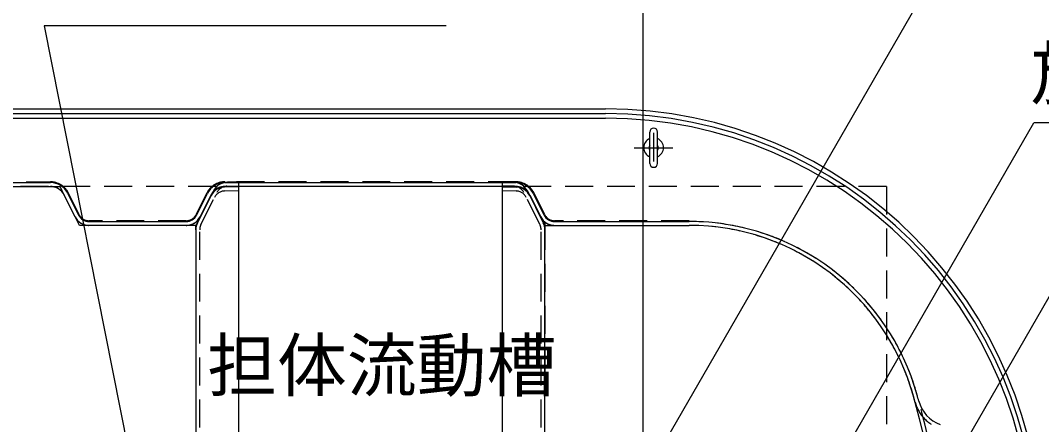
# Model space of a CAD drawing. Units: millimetres, scale not verified. Extents: x -22401 to 8910, y -6308 to 6308.
# Drawn here: x -4433 to -3117, y 1503 to 2024 of the extents above; entities that cross this region are included whole.
import ezdxf
from ezdxf.enums import TextEntityAlignment as Align

# ---------------------------------------------------------------- set-up
doc = ezdxf.new("R2010")
doc.units = ezdxf.units.MM
doc.header["$LTSCALE"] = 30
for name, pattern in [('CHAIN1', [8, 5, -1, 1, -1]), ('DASHED1', [1.8, 1.2, -0.6]), ('DOUBLE_CHAIN1', [8.8, 5, -1, 0.6, -0.6, 0.6, -1])]:
    doc.linetypes.add(name, pattern=pattern)
for name, color, linetype, lineweight in [('0-2_空気管', 3, 'Continuous', 25), ('0-5_機器', 3, 'Continuous', 25), ('0-6_文字', 3, 'Continuous', 25), ('0-C_07', 3, 'Continuous', 25)]:
    doc.layers.add(name, color=color, linetype=linetype, lineweight=lineweight)
doc.styles.add('ＭＳ ゴシック', font='')
doc.styles.get('ＭＳ ゴシック').set_extended_font_data('MS Gothic')

msp = doc.modelspace()

# ---------------------------------------------------------------- linework, layer by layer
at = {"layer": '0-2_空気管'}
for p, q in [((-5448.09, 1909.93), (-3679.18, 1909.93)), ((-5448.09, 1903.93), (-3679.18, 1903.93)), ((-5448.09, 1897.93), (-3679.18, 1897.93)), ((-3622.18, 1839.67), (-3622.18, 1880.17)), ((-3612.18, 1839.67), (-3612.18, 1880.17)), ((-4749.81, 1814.92), (-4394.54, 1814.92)), ((-4749.81, 1809.92), (-4394.54, 1809.92)), ((-4184.49, 1804.29), (-4205.06, 1763.14)), ((-4152.18, 1809.71), (-4170.18, 1809.24)), ((-4169.82, 1814.92), (-3794.54, 1814.92)), ((-3794.54, 1809.92), (-4169.82, 1809.92)), ((-4152.18, 1815.73), (-4167.13, 1815.34)), ((-4166.3, 1815.95), (-4152.18, 1815.95)), ((-4152.18, 1815.73), (-4152.18, 304.12)), ((-3812.18, 1815.73), (-3812.18, 304.12)), ((-3812.18, 1815.73), (-3797.22, 1815.34)), ((-3812.18, 1809.71), (-3794.17, 1809.24)), ((-3779.86, 1804.29), (-3759.29, 1763.14)), ((-4362.7, 1770.98), (-4376.65, 1798.87)), ((-4372.17, 1801.11), (-4358.23, 1773.22)), ((-4206.12, 1773.22), (-4192.17, 1801.11)), ((-4187.7, 1798.87), (-4201.65, 1770.98)), ((-3776.65, 1798.87), (-3762.7, 1770.98)), ((-3772.18, 1801.11), (-3758.23, 1773.22)), ((-4344.81, 1764.92), (-4219.53, 1764.92)), ((-3744.81, 1764.92), (-3571.49, 1764.92)), ((-4219.53, 1759.93), (-4344.81, 1759.93)), ((-4207.17, 1759.93), (-4207.17, 359.92)), ((-3757.18, 359.92), (-3757.18, 1759.93)), ((-3744.81, 1759.93), (-3571.49, 1759.93))]:
    msp.add_line(p, q, dxfattribs=at)
at = {"layer": '0-2_空気管', "linetype": 'CHAIN1'}
for p, q in [((-3617.18, 1879.08), (-3617.18, 1842.09)), ((-3642.18, 1859.92), (-3592.18, 1859.92))]:
    msp.add_line(p, q, dxfattribs=at)
at = {"layer": '0-2_空気管', "linetype": 'DASHED1'}
for p, q in [((-4749.81, 1815.92), (-4394.54, 1815.92)), ((-4749.81, 1809.92), (-4394.54, 1809.92)), ((-4170.05, 1804.24), (-4152.18, 1804.71)), ((-3794.54, 1815.92), (-4169.82, 1815.92)), ((-3794.54, 1809.92), (-4169.82, 1809.92)), ((-4167, 1810.34), (-4152.18, 1810.73)), ((-3797.35, 1810.34), (-3812.18, 1810.73)), ((-3812.18, 1804.71), (-3794.31, 1804.24)), ((-4362.7, 1770.98), (-4376.65, 1798.87)), ((-4357.34, 1773.66), (-4371.28, 1801.55)), ((-4193.07, 1801.55), (-4207.01, 1773.66)), ((-4187.7, 1798.87), (-4201.65, 1770.98)), ((-4200.59, 1760.91), (-4180.02, 1802.05)), ((-3763.76, 1760.91), (-3784.33, 1802.05)), ((-3776.65, 1798.87), (-3762.7, 1770.98)), ((-3757.34, 1773.66), (-3771.28, 1801.55)), ((-4219.53, 1765.93), (-4344.81, 1765.93)), ((-3757.18, 1764.2), (-3757.18, 1565.34)), ((-3571.49, 1765.93), (-3744.81, 1765.93)), ((-4219.53, 1759.93), (-4344.81, 1759.93)), ((-4207.17, 1759.93), (-4207.17, 1565.34)), ((-4202.17, 365.65), (-4202.17, 1754.2)), ((-3762.18, 365.65), (-3762.18, 1754.2)), ((-3744.81, 1759.93), (-3571.49, 1759.93))]:
    msp.add_line(p, q, dxfattribs=at)
at = {"layer": '0-2_空気管', "linetype": 'DOUBLE_CHAIN1'}
for p, q in [((-4394.54, 1809.92), (-4382.17, 1809.92)), ((-4376.65, 1798.87), (-4382.17, 1809.92)), ((-4205.06, 1763.14), (-4207.17, 1758.92)), ((-4207.17, 1754.2), (-4207.17, 1758.92)), ((-3759.29, 1763.14), (-3757.18, 1758.92)), ((-3757.18, 1754.2), (-3757.18, 1758.92))]:
    msp.add_line(p, q, dxfattribs=at)
for points in [[(-4344.81, 1759.93), (-4357.17, 1759.93), (-4362.7, 1770.98)], [(-4201.65, 1770.98), (-4207.17, 1759.93), (-4219.53, 1759.93)], [(-3762.7, 1770.98), (-3757.18, 1759.93), (-3744.81, 1759.93)]]:
    msp.add_lwpolyline(points, dxfattribs=at)
at = {"layer": '0-2_空気管'}
for centre, radius, start, end in [((-3679.18, 1347.92), 562, 0, 90), ((-3679.18, 1347.92), 556, 0, 90), ((-3679.18, 1347.92), 550, 0, 90), ((-3617.18, 1880.17), 5, 0, 180), ((-3617.18, 1859.92), 12.75, 113.089, 246.911), ((-3617.18, 1859.92), 12.75, 293.089, 66.911), ((-3617.18, 1859.92), 6, 146.443, 213.557), ((-3617.18, 1859.92), 6, 326.443, 33.557), ((-3617.18, 1839.67), 5, 180, 0), ((-4394.54, 1789.93), 25, 26.565, 90), ((-4394.54, 1789.93), 20, 26.565, 90), ((-4169.81, 1789.93), 25, 90, 153.435), ((-4169.81, 1789.93), 20, 90, 153.435), ((-4169.65, 1789.24), 20, 91.5, 153.436), ((-4166.6, 1795.34), 20, 91.5, 153.436), ((-3797.75, 1795.34), 20, 26.564, 88.5), ((-3794.54, 1789.93), 25, 26.565, 90), ((-3794.54, 1789.93), 20, 26.565, 90), ((-3794.7, 1789.24), 20, 26.564, 88.5), ((-4344.81, 1779.92), 20, 206.565, 270), ((-4344.81, 1779.92), 15, 206.565, 270), ((-4219.53, 1779.92), 15, 270, 333.435), ((-4219.53, 1779.92), 20, 270, 333.435), ((-3744.81, 1779.92), 20, 206.565, 270), ((-3744.81, 1779.92), 15, 206.565, 270), ((-3571.49, 1459.93), 305, 15.466, 90), ((-4187.17, 1754.2), 20, 153.436, 180), ((-3777.18, 1754.2), 20, 0, 26.564), ((-3571.49, 1459.93), 300, 15.466, 90), ((-5017.18, 1059.92), 1800, 0, 15.466), ((-5017.18, 1059.92), 1805, 15.216, 15.466), ((-3232.03, 1545.47), 45, 195.216, 249.424)]:
    msp.add_arc(centre, radius, start, end, dxfattribs=at)
at = {"layer": '0-2_空気管', "linetype": 'DASHED1'}
for centre, radius, start, end in [((-4394.54, 1789.93), 26, 26.565, 90), ((-4394.54, 1789.93), 20, 26.565, 90), ((-4169.81, 1789.93), 26, 90, 153.435), ((-4169.81, 1789.93), 20, 90, 153.435), ((-4169.65, 1789.24), 15, 91.5, 153.436), ((-4166.6, 1795.34), 15, 91.5, 153.436), ((-3797.75, 1795.34), 15, 26.564, 88.5), ((-3794.54, 1789.93), 26, 26.565, 90), ((-3794.54, 1789.93), 20, 26.565, 90), ((-3794.7, 1789.24), 15, 26.564, 88.5), ((-4344.81, 1779.92), 20, 206.565, 270), ((-4344.81, 1779.92), 14, 206.565, 270), ((-4219.53, 1779.92), 14, 270, 333.435), ((-4219.53, 1779.92), 20, 270, 333.435), ((-3744.81, 1779.92), 20, 206.565, 270), ((-3744.81, 1779.92), 14, 206.565, 270), ((-3571.49, 1459.93), 305, 15.466, 90), ((-4187.17, 1754.2), 15, 153.436, 180), ((-3777.18, 1754.2), 15, 0, 26.564), ((-3571.49, 1459.93), 300, 15.466, 90), ((-5017.18, 1059.92), 1800, 15.216, 15.466), ((-5017.18, 1059.92), 1805, 0, 15.466), ((-3232.03, 1545.47), 50, 195.216, 249.424)]:
    msp.add_arc(centre, radius, start, end, dxfattribs=at)
at = {"layer": '0-5_機器', "color": 2, "linetype": 'DASHED1'}
msp.add_line((-3317.18, 1809.92), (-3317.18, 309.92), dxfattribs=at)
msp.add_lwpolyline([(-3317.18, 1809.92), (-5717.18, 1809.92), (-5717.18, 309.92)], dxfattribs=at)
at = {"layer": '0-6_文字'}
for p, q in [((-3630.52, 1432.92), (-3170.47, 2229.76)), ((-3884.44, 2017), (-4402.44, 2017)), ((-4402.44, 2017), (-4263.75, 1317.12)), ((-3504.23, 1238.57), (-3127.03, 1891.9)), ((-2616.03, 1891.9), (-3127.03, 1891.9)), ((-3459.86, 1057.25), (-3100.92, 1678.95))]:
    msp.add_line(p, q, dxfattribs=at)
at = {"layer": '0-C_07', "color": 6}
msp.add_line((-3630.52, 1432.92), (-3630.52, 2460.11), dxfattribs=at)

# ---------------------------------------------------------------- texts
at = {"layer": '0-6_文字', "color": 4, "style": 'ＭＳ ゴシック'}
for s, p in [('放流用バルブ', (-3131.03, 1902.9)), ('担体流動槽', (-4192.41, 1526.86))]:
    msp.add_text(s, height=65.98, dxfattribs=at).set_placement(p, align=Align.BOTTOM_LEFT)

doc.saveas('drawing.dxf')
